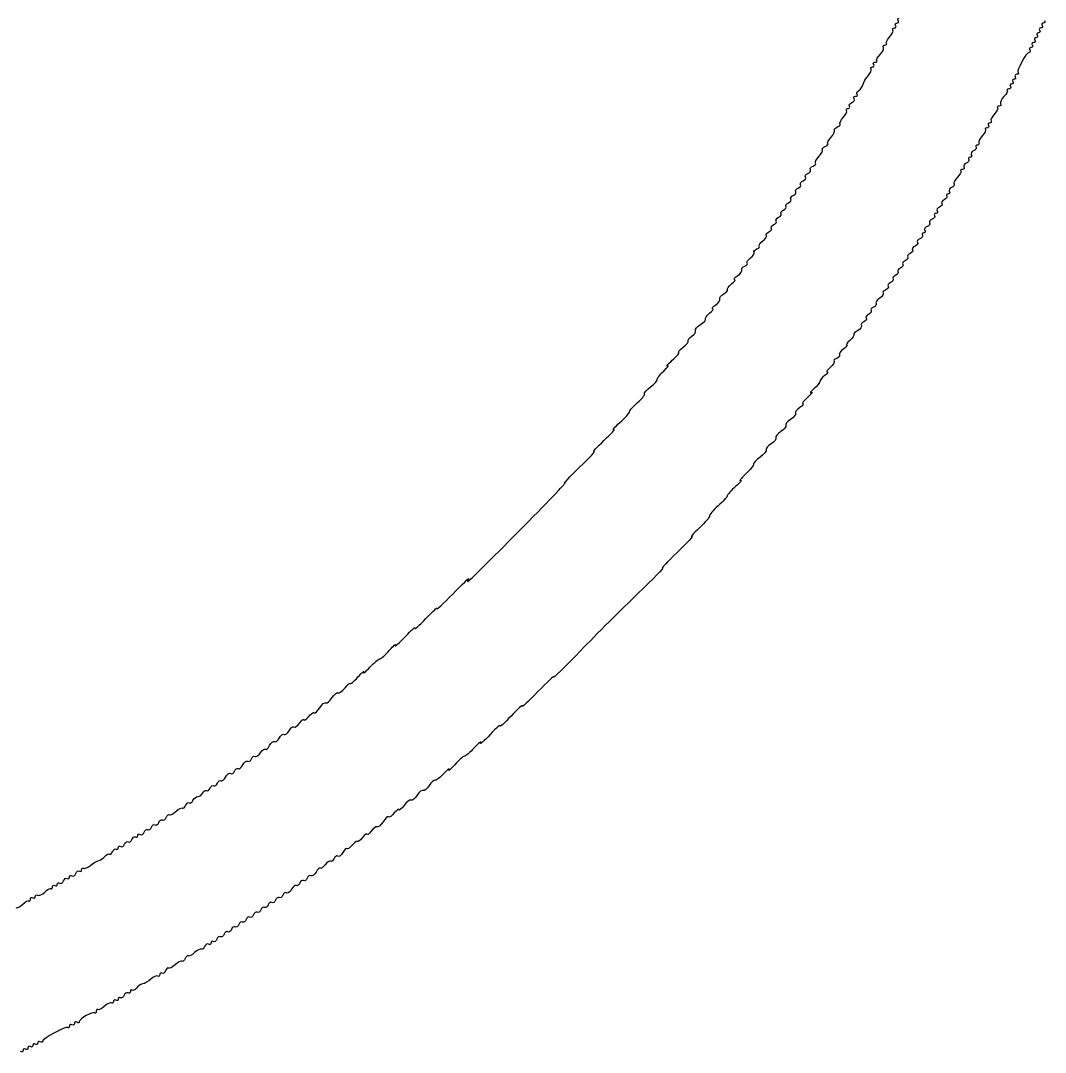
# Model space of a CAD drawing. Extents: x 13 to 550, y 14 to 551.
# Drawn here: x 403.9 to 522.3, y 42.7 to 162 of the extents above; entities that cross this region are included whole.
import ezdxf

# ---------------------------------------------------------------- set-up
doc = ezdxf.new("R2010")
doc.units = 0
doc.layers.get('0').update_dxf_attribs({"linetype": 'CONTINUOUS'})

msp = doc.modelspace()

# ---------------------------------------------------------------- linework, layer by layer
at = {"color": 7}
for points in [[(504.728028, 160.90931), (504.646636, 161.041024), (504.722102, 161.148804), (504.895556, 161.148804)], [(504.895556, 161.148804), (505.069094, 161.148804), (505.132594, 161.275804), (505.036667, 161.431026)], [(505.036667, 161.431026), (504.940739, 161.586249), (505.004239, 161.713249), (505.177778, 161.713249)], [(505.177778, 161.713249), (505.351316, 161.713249), (505.414816, 161.840249), (505.318889, 161.995471)], [(505.318889, 161.995471), (505.222962, 162.150693), (505.286462, 162.277693), (505.46, 162.277693)], [(521.828748, 161.148889), (521.655209, 161.148889), (521.591709, 161.021889), (521.687637, 160.866667)], [(521.969859, 161.431111), (522.065786, 161.275889), (522.002286, 161.148889), (521.828748, 161.148889)], [(522.11097, 161.713333), (521.937432, 161.713333), (521.873932, 161.586333), (521.969859, 161.431111)], [(522.252081, 161.995556), (522.348008, 161.840333), (522.284508, 161.713333), (522.11097, 161.713333)], [(503.971814, 159.344388), (503.877665, 159.438538), (504.042624, 159.775257), (504.338336, 160.0927)], [(504.338336, 160.0927), (504.634077, 160.410116), (504.809421, 160.777597), (504.728028, 160.90931)], [(521.264303, 160.02), (521.090765, 160.02), (521.027265, 159.893), (521.123192, 159.737778)], [(521.405414, 160.302222), (521.501342, 160.147), (521.437842, 160.02), (521.264303, 160.02)], [(521.546526, 160.584444), (521.372987, 160.584444), (521.309487, 160.457444), (521.405414, 160.302222)], [(521.687637, 160.866667), (521.783564, 160.711444), (521.720064, 160.584444), (521.546526, 160.584444)], [(503.236032, 158.07817), (503.539196, 158.381333), (503.711633, 158.75175), (503.619206, 158.901328)], [(503.619206, 158.901328), (503.52675, 159.050877), (503.606788, 159.173249), (503.797034, 159.173249)], [(503.797034, 159.173249), (503.987308, 159.173249), (504.065935, 159.250267), (503.971814, 159.344388)], [(520.699859, 158.891111), (520.52632, 158.891111), (520.46282, 158.764111), (520.558748, 158.608889)], [(520.84097, 159.173333), (520.936897, 159.018111), (520.873397, 158.891111), (520.699859, 158.891111)], [(520.982081, 159.455556), (520.808543, 159.455556), (520.745043, 159.328556), (520.84097, 159.173333)], [(521.123192, 159.737778), (521.21912, 159.582556), (521.15562, 159.455556), (520.982081, 159.455556)], [(502.849444, 157.362313), (502.758908, 157.452878), (502.932869, 157.775007), (503.236032, 158.07817)], [(520.486273, 158.326667), (520.141002, 158.326667), (518.976666, 156.192841), (519.200045, 155.969462)], [(520.558748, 158.608889), (520.654675, 158.453667), (520.62205, 158.326667), (520.486273, 158.326667)], [(501.851902, 155.606637), (502.118178, 155.907853), (502.269421, 156.262042), (502.188028, 156.393755)], [(502.188028, 156.393755), (502.106636, 156.525468), (502.182102, 156.633249), (502.355556, 156.633249)], [(502.355556, 156.633249), (502.529094, 156.633249), (502.592594, 156.760249), (502.496667, 156.915471)], [(502.496667, 156.915471), (502.400739, 157.070693), (502.47804, 157.197693), (502.668145, 157.197693)], [(502.668145, 157.197693), (502.858419, 157.197693), (502.939981, 157.271776), (502.849444, 157.362313)], [(501.2817, 154.646686), (501.329057, 154.873452), (501.585625, 155.305421), (501.851902, 155.606637)], [(518.724303, 155.222222), (518.550765, 155.222222), (518.487265, 155.095222), (518.583192, 154.94)], [(518.865414, 155.504444), (518.961342, 155.349222), (518.897842, 155.222222), (518.724303, 155.222222)], [(519.036893, 155.786667), (518.846647, 155.786667), (518.769487, 155.659667), (518.865414, 155.504444)], [(519.200045, 155.969462), (519.300573, 155.868906), (519.227139, 155.786667), (519.036893, 155.786667)], [(500.792214, 153.924226), (501.014097, 154.094801), (501.234371, 154.419893), (501.2817, 154.646686)], [(518.129492, 154.093333), (517.939218, 154.093333), (517.857655, 154.01925), (517.948192, 153.928713)], [(518.30097, 154.375556), (518.396897, 154.220333), (518.319597, 154.093333), (518.129492, 154.093333)], [(518.442081, 154.657778), (518.268543, 154.657778), (518.205043, 154.530778), (518.30097, 154.375556)], [(518.583192, 154.94), (518.67912, 154.784778), (518.61562, 154.657778), (518.442081, 154.657778)], [(499.976168, 152.509474), (500.217948, 152.60224), (500.336735, 152.806061), (500.240131, 152.962356)], [(500.240131, 152.962356), (500.143498, 153.118679), (500.220093, 153.246582), (500.410367, 153.246582)], [(500.410367, 153.246582), (500.600641, 153.246582), (500.673596, 153.329273), (500.572532, 153.430337)], [(500.572532, 153.430337), (500.471468, 153.531401), (500.56971, 153.753651), (500.792214, 153.924226)], [(517.561604, 153.212856), (517.258441, 152.909693), (517.086003, 152.539277), (517.178431, 152.389699)], [(517.948192, 153.928713), (518.038729, 153.838148), (517.864767, 153.51602), (517.561604, 153.212856)], [(498.976114, 150.779367), (499.271854, 151.096782), (499.447199, 151.464264), (499.365806, 151.595977)], [(499.365806, 151.595977), (499.284413, 151.72769), (499.35988, 151.835471), (499.533333, 151.835471)], [(499.533333, 151.835471), (499.706872, 151.835471), (499.778613, 151.94915), (499.692732, 152.088116)], [(499.692732, 152.088116), (499.606852, 152.227082), (499.734388, 152.416679), (499.976168, 152.509474)], [(516.825823, 151.946638), (516.919972, 151.852489), (516.755013, 151.51577), (516.459301, 151.198326)], [(517.000603, 152.117778), (516.810329, 152.117778), (516.731702, 152.040759), (516.825823, 151.946638)], [(517.178431, 152.389699), (517.270887, 152.240149), (517.190849, 152.117778), (517.000603, 152.117778)], [(498.602931, 150.037715), (498.512451, 150.128196), (498.680401, 150.461924), (498.976114, 150.779367)], [(516.069608, 150.381716), (516.151001, 150.250003), (516.075535, 150.142222), (515.902081, 150.142222)], [(516.459301, 151.198326), (516.16356, 150.880911), (515.988215, 150.513429), (516.069608, 150.381716)], [(497.565003, 148.521589), (497.860743, 148.839005), (498.044329, 149.193194), (497.972983, 149.308651)], [(497.972983, 149.308651), (497.901609, 149.42408), (498.051187, 149.598352), (498.305356, 149.695888)], [(498.305356, 149.695888), (498.559497, 149.793396), (498.693412, 149.947235), (498.602931, 150.037715)], [(515.414712, 149.406638), (515.508861, 149.312489), (515.343902, 148.97577), (515.04819, 148.658326)], [(515.589492, 149.577778), (515.399218, 149.577778), (515.32059, 149.500759), (515.414712, 149.406638)], [(515.76097, 149.86), (515.856897, 149.704778), (515.779597, 149.577778), (515.589492, 149.577778)], [(515.902081, 150.142222), (515.728543, 150.142222), (515.665043, 150.015222), (515.76097, 149.86)], [(497.19182, 147.779938), (497.10134, 147.870418), (497.26929, 148.204146), (497.565003, 148.521589)], [(515.04819, 148.658326), (514.752449, 148.340911), (514.577104, 147.973429), (514.658497, 147.841716)], [(496.153892, 146.263812), (496.449632, 146.581227), (496.633218, 146.935416), (496.561872, 147.050873)], [(496.561872, 147.050873), (496.490498, 147.166302), (496.640076, 147.340574), (496.894245, 147.43811)], [(496.894245, 147.43811), (497.148386, 147.535618), (497.282301, 147.689457), (497.19182, 147.779938)], [(514.048135, 146.928219), (513.806355, 146.835453), (513.687568, 146.631632), (513.784173, 146.475337)], [(514.331571, 147.349577), (514.417451, 147.210611), (514.289915, 147.021014), (514.048135, 146.928219)], [(514.49097, 147.602222), (514.317432, 147.602222), (514.245691, 147.488543), (514.331571, 147.349577)], [(514.658497, 147.841716), (514.73989, 147.710003), (514.664424, 147.602222), (514.49097, 147.602222)], [(495.780709, 145.52216), (495.690229, 145.61264), (495.858179, 145.946368), (496.153892, 146.263812)], [(513.484904, 145.938466), (513.570784, 145.7995), (513.443248, 145.609903), (513.201468, 145.517108)], [(513.644303, 146.191111), (513.470765, 146.191111), (513.399024, 146.077432), (513.484904, 145.938466)], [(513.784173, 146.475337), (513.880806, 146.319014), (513.817842, 146.191111), (513.644303, 146.191111)], [(494.896168, 144.32503), (495.137948, 144.417796), (495.264948, 144.608296), (495.17839, 144.748363)], [(495.17839, 144.748363), (495.091833, 144.888402), (495.228965, 145.082796), (495.483134, 145.180332)], [(495.483134, 145.180332), (495.737275, 145.27784), (495.87119, 145.431679), (495.780709, 145.52216)], [(512.58597, 144.61538), (512.676507, 144.524815), (512.502545, 144.202686), (512.199382, 143.899523)], [(512.76727, 144.78), (512.576995, 144.78), (512.495433, 144.705917), (512.58597, 144.61538)], [(512.937506, 145.064226), (513.034139, 144.907903), (512.957544, 144.78), (512.76727, 144.78)], [(513.201468, 145.517108), (512.959689, 145.424342), (512.840901, 145.220521), (512.937506, 145.064226)], [(494.049502, 143.05503), (493.962944, 143.195068), (494.089944, 143.385568), (494.331724, 143.478363)], [(494.331724, 143.478363), (494.573504, 143.571129), (494.700504, 143.761629), (494.613946, 143.901696)], [(494.613946, 143.901696), (494.527388, 144.041735), (494.654388, 144.232235), (494.896168, 144.32503)], [(512.199382, 143.899523), (511.896219, 143.59636), (511.715568, 143.239236), (511.797949, 143.105942)], [(493.202835, 141.78503), (493.444615, 141.877796), (493.571615, 142.068296), (493.485057, 142.208363)], [(493.485057, 142.208363), (493.3985, 142.348402), (493.5255, 142.538902), (493.767279, 142.631696)], [(493.767279, 142.631696), (494.009059, 142.724463), (494.136059, 142.914963), (494.049502, 143.05503)], [(511.244173, 142.242004), (511.340806, 142.085681), (511.277842, 141.957778), (511.104303, 141.957778)], [(511.508135, 142.694886), (511.266355, 142.602119), (511.147568, 142.398298), (511.244173, 142.242004)], [(511.797949, 143.105942), (511.88033, 142.972649), (511.749915, 142.78768), (511.508135, 142.694886)], [(492.356168, 140.51503), (492.269611, 140.655068), (492.396611, 140.845568), (492.63839, 140.938363)], [(492.63839, 140.938363), (492.88017, 141.031129), (493.00717, 141.221629), (492.920613, 141.361696)], [(492.920613, 141.361696), (492.834055, 141.501735), (492.961055, 141.692235), (493.202835, 141.78503)], [(510.379246, 140.860441), (510.465804, 140.720403), (510.338804, 140.529903), (510.097024, 140.437108)], [(510.661468, 141.283775), (510.419689, 141.191008), (510.292689, 141.000508), (510.379246, 140.860441)], [(510.944904, 141.705132), (511.030784, 141.566166), (510.903248, 141.376569), (510.661468, 141.283775)], [(511.104303, 141.957778), (510.930765, 141.957778), (510.859024, 141.844099), (510.944904, 141.705132)], [(491.509502, 139.24503), (491.751281, 139.337796), (491.878281, 139.528296), (491.791724, 139.668363)], [(491.791724, 139.668363), (491.705166, 139.808402), (491.832166, 139.998902), (492.073946, 140.091696)], [(492.073946, 140.091696), (492.315726, 140.184463), (492.442726, 140.374963), (492.356168, 140.51503)], [(509.693192, 139.7), (509.519654, 139.7), (509.447913, 139.586321), (509.533793, 139.447355)], [(509.833062, 139.984226), (509.929694, 139.827903), (509.866731, 139.7), (509.693192, 139.7)], [(510.097024, 140.437108), (509.855244, 140.344342), (509.736457, 140.140521), (509.833062, 139.984226)], [(490.945057, 138.398363), (491.186837, 138.491129), (491.313837, 138.681629), (491.227279, 138.821696)], [(491.227279, 138.821696), (491.140722, 138.961735), (491.267722, 139.152235), (491.509502, 139.24503)], [(508.968135, 138.602664), (509.054693, 138.462625), (508.927693, 138.272125), (508.685913, 138.17933)], [(509.250357, 139.025997), (509.008578, 138.93323), (508.881578, 138.74273), (508.968135, 138.602664)], [(509.533793, 139.447355), (509.619673, 139.308388), (509.492137, 139.118792), (509.250357, 139.025997)], [(490.085239, 137.149642), (490.005906, 137.277997), (490.138833, 137.458902), (490.380613, 137.551696)], [(490.380613, 137.551696), (490.622392, 137.644463), (490.749392, 137.834963), (490.662835, 137.97503)], [(490.662835, 137.97503), (490.576277, 138.115068), (490.703277, 138.305568), (490.945057, 138.398363)], [(508.282081, 137.442222), (508.108543, 137.442222), (508.036802, 137.328543), (508.122682, 137.189577)], [(508.42195, 137.726448), (508.518583, 137.570125), (508.45562, 137.442222), (508.282081, 137.442222)], [(508.685913, 138.17933), (508.444133, 138.086564), (508.325346, 137.882743), (508.42195, 137.726448)], [(489.274414, 135.941788), (489.17558, 136.04065), (489.350022, 136.300351), (489.662075, 136.518904)], [(489.662075, 136.518904), (489.974128, 136.737485), (490.164543, 137.021316), (490.085239, 137.149642)], [(507.557024, 136.344886), (507.643582, 136.204847), (507.516582, 136.014347), (507.274802, 135.921552)], [(507.839246, 136.768219), (507.597466, 136.675453), (507.470466, 136.484953), (507.557024, 136.344886)], [(508.122682, 137.189577), (508.208562, 137.050611), (508.081026, 136.861014), (507.839246, 136.768219)], [(488.250964, 134.543348), (488.563017, 134.76193), (488.753432, 135.04576), (488.674128, 135.174087)], [(488.674128, 135.174087), (488.594795, 135.302442), (488.737854, 135.487241), (488.992023, 135.584777)], [(488.992023, 135.584777), (489.246164, 135.682284), (489.373249, 135.842954), (489.274414, 135.941788)], [(506.710357, 135.074886), (506.468578, 134.982119), (506.341578, 134.791619), (506.428135, 134.651552)], [(506.99258, 135.498219), (507.079137, 135.35818), (506.952137, 135.16768), (506.710357, 135.074886)], [(507.274802, 135.921552), (507.033022, 135.828786), (506.906022, 135.638286), (506.99258, 135.498219)], [(487.580912, 133.609221), (487.835053, 133.706729), (487.962138, 133.867398), (487.863303, 133.966232)], [(487.863303, 133.966232), (487.764469, 134.065095), (487.938911, 134.324796), (488.250964, 134.543348)], [(505.863691, 133.804886), (505.950248, 133.664847), (505.823248, 133.474347), (505.581468, 133.381552)], [(506.145913, 134.228219), (505.904133, 134.135453), (505.777133, 133.944953), (505.863691, 133.804886)], [(506.428135, 134.651552), (506.514693, 134.511514), (506.387693, 134.321014), (506.145913, 134.228219)], [(486.417761, 132.070517), (486.2668, 132.075597), (486.427639, 132.279108), (486.775252, 132.522553)], [(486.775252, 132.522553), (487.122837, 132.766026), (487.342321, 133.070205), (487.263017, 133.198531)], [(487.263017, 133.198531), (487.183684, 133.326886), (487.326742, 133.511685), (487.580912, 133.609221)], [(505.017024, 132.534886), (504.775244, 132.442119), (504.648244, 132.251619), (504.734802, 132.111552)], [(505.299246, 132.958219), (505.385804, 132.81818), (505.258804, 132.62768), (505.017024, 132.534886)], [(505.581468, 133.381552), (505.339689, 133.288786), (505.212689, 133.098286), (505.299246, 132.958219)], [(485.599514, 130.867827), (485.515214, 130.952127), (485.726571, 131.255093), (486.069217, 131.541125)], [(486.069217, 131.541125), (486.411863, 131.827129), (486.568722, 132.065353), (486.417761, 132.070517)], [(504.45258, 131.688219), (504.2108, 131.595453), (504.0838, 131.404953), (504.170357, 131.264886)], [(504.734802, 132.111552), (504.821359, 131.971514), (504.694359, 131.781014), (504.45258, 131.688219)], [(484.713478, 129.827274), (484.628924, 129.964095), (484.828173, 130.219704), (485.156256, 130.395274)], [(485.156256, 130.395274), (485.484339, 130.570873), (485.683814, 130.783499), (485.599514, 130.867827)], [(503.583222, 130.475905), (503.682056, 130.377043), (503.507615, 130.117342), (503.195562, 129.898789)], [(503.865614, 130.832916), (503.611473, 130.735409), (503.484388, 130.57474), (503.583222, 130.475905)], [(504.170357, 131.264886), (504.256915, 131.124847), (504.119783, 130.930452), (503.865614, 130.832916)], [(483.877761, 128.683851), (483.7268, 128.688931), (483.887639, 128.892441), (484.235252, 129.135886)], [(484.235252, 129.135886), (484.582837, 129.379359), (484.798031, 129.690481), (484.713478, 129.827274)], [(502.772398, 129.268051), (502.85173, 129.139696), (502.718804, 128.958792), (502.477024, 128.865997)], [(503.195562, 129.898789), (502.883509, 129.680208), (502.693093, 129.396377), (502.772398, 129.268051)], [(483.059825, 127.480822), (482.975356, 127.565319), (483.186571, 127.868426), (483.529217, 128.154458)], [(483.529217, 128.154458), (483.871863, 128.440462), (484.028722, 128.678686), (483.877761, 128.683851)], [(501.91258, 128.01933), (501.6708, 127.926564), (501.5438, 127.736064), (501.630357, 127.595997)], [(502.194802, 128.442664), (502.281359, 128.302625), (502.154359, 128.112125), (501.91258, 128.01933)], [(502.477024, 128.865997), (502.235244, 128.77323), (502.108244, 128.58273), (502.194802, 128.442664)], [(481.901585, 126.141678), (481.822704, 126.269298), (482.085622, 126.588266), (482.485785, 126.850479)], [(482.485785, 126.850479), (482.885976, 127.112691), (483.144294, 127.396353), (483.059825, 127.480822)], [(501.075424, 126.733921), (501.167231, 126.585387), (500.973908, 126.320211), (500.645825, 126.144641)], [(501.348135, 127.172664), (501.106355, 127.079897), (500.983645, 126.882454), (501.075424, 126.733921)], [(501.630357, 127.595997), (501.716915, 127.455958), (501.589915, 127.265458), (501.348135, 127.172664)], [(481.064429, 124.960662), (480.979649, 125.04547), (481.165577, 125.293684), (481.47763, 125.512237)], [(481.47763, 125.512237), (481.789684, 125.730818), (481.980466, 126.014057), (481.901585, 126.141678)], [(500.202567, 125.672088), (500.286867, 125.587788), (500.07551, 125.284823), (499.732864, 124.99879)], [(500.645825, 126.144641), (500.317742, 125.969042), (500.118267, 125.756416), (500.202567, 125.672088)], [(479.951373, 123.60179), (479.814043, 123.607999), (480.042982, 123.881727), (480.460135, 124.209866)], [(480.460135, 124.209866), (480.877287, 124.538006), (481.149237, 124.875854), (481.064429, 124.960662)], [(499.38432, 124.469398), (499.535281, 124.464318), (499.374442, 124.260808), (499.026829, 124.017363)], [(499.732864, 124.99879), (499.390218, 124.712786), (499.233359, 124.474563), (499.38432, 124.469398)], [(479.213333, 122.717899), (479.756611, 123.197733), (480.08873, 123.595469), (479.951373, 123.60179)], [(498.221169, 122.930694), (497.967028, 122.833186), (497.835343, 122.677118), (497.928561, 122.583871)], [(498.539064, 123.341384), (498.618397, 123.213029), (498.475339, 123.02823), (498.221169, 122.930694)], [(499.026829, 124.017363), (498.679244, 123.77389), (498.45976, 123.46971), (498.539064, 123.341384)], [(478.225556, 121.468727), (478.691222, 121.89714), (478.881722, 122.15718), (478.648889, 122.046577)], [(478.648889, 122.046577), (478.416056, 121.936002), (478.670056, 122.238093), (479.213333, 122.717899)], [(497.475087, 121.894346), (497.132441, 121.608342), (496.971602, 121.370118), (497.11768, 121.364954)], [(497.928561, 122.583871), (498.021808, 122.490653), (497.817733, 122.180378), (497.475087, 121.894346)], [(477.447187, 120.464975), (477.409623, 120.588617), (477.759889, 121.040313), (478.225556, 121.468727)], [(496.835458, 120.954969), (496.534158, 120.734638), (496.287637, 120.431475), (496.287637, 120.28122)], [(497.11768, 121.364954), (497.263787, 121.359874), (497.136872, 121.1753), (496.835458, 120.954969)], [(475.979603, 118.796308), (475.907693, 118.912696), (476.223838, 119.285173), (476.682167, 119.624038)], [(476.682167, 119.624038), (477.140496, 119.962902), (477.48475, 120.341305), (477.447187, 120.464975)], [(495.582081, 119.390301), (495.194026, 119.050534), (495.067026, 118.859667), (495.299859, 118.966149)], [(496.287637, 120.28122), (496.287637, 120.130993), (495.970137, 119.730068), (495.582081, 119.390301)], [(475.192429, 117.812256), (475.697324, 118.237113), (476.051541, 118.67992), (475.979603, 118.796308)], [(494.876526, 118.433342), (494.410859, 118.033828), (494.153359, 117.702386), (494.30432, 117.696827)], [(495.299859, 118.966149), (495.532692, 119.072604), (495.342192, 118.832856), (494.876526, 118.433342)], [(474.274444, 116.770094), (474.274444, 116.918458), (474.687533, 117.387426), (475.192429, 117.812256)], [(493.946829, 117.244029), (493.599244, 117.000556), (493.379393, 116.69697), (493.458274, 116.569349)], [(494.30432, 117.696827), (494.455281, 117.691182), (494.294442, 117.487474), (493.946829, 117.244029)], [(473.145556, 115.513048), (473.766444, 116.056071), (474.274444, 116.621758), (474.274444, 116.770094)], [(492.88954, 115.870708), (492.497872, 115.614055), (492.243872, 115.296555), (492.325096, 115.165152)], [(493.458274, 116.569349), (493.537155, 116.441728), (493.281236, 116.127332), (492.88954, 115.870708)], [(471.311111, 113.431122), (472.164833, 114.239802), (472.672833, 114.81689), (472.44, 114.713568)], [(472.44, 114.713568), (472.207167, 114.610275), (472.524667, 114.970024), (473.145556, 115.513048)], [(492.325096, 115.165152), (492.406347, 115.033721), (492.152347, 114.716221), (491.760651, 114.459597)], [(470.182222, 112.16053), (469.949389, 112.050717), (470.457389, 112.622471), (471.311111, 113.431122)], [(491.196207, 113.754041), (491.277458, 113.62261), (491.023458, 113.30511), (490.631762, 113.048486)], [(491.760651, 114.459597), (491.368983, 114.202944), (491.114983, 113.885444), (491.196207, 113.754041)], [(468.488889, 110.332802), (469.653056, 111.44789), (470.415056, 112.270371), (470.182222, 112.16053)], [(490.058682, 112.356928), (490.135136, 112.233202), (489.822688, 111.854742), (489.364359, 111.515878)], [(490.631762, 113.048486), (490.240094, 112.791833), (489.9822, 112.480654), (490.058682, 112.356928)], [(489.364359, 111.515878), (488.90603, 111.177014), (488.561775, 110.803182), (488.599339, 110.685157)], [(466.795556, 108.51848), (466.562722, 108.401273), (467.324722, 109.217714), (468.488889, 110.332802)], [(488.599339, 110.685157), (488.636903, 110.567103), (488.223137, 110.051342), (487.679859, 109.539024)], [(461.433333, 102.908298), (464.615389, 106.111125), (467.028389, 108.635687), (466.795556, 108.51848)], [(487.115414, 108.796413), (487.348248, 108.900299), (487.094248, 108.602724), (486.55097, 108.13511)], [(487.679859, 109.539024), (487.136581, 109.026706), (486.882581, 108.692527), (487.115414, 108.796413)], [(486.55097, 108.13511), (486.007692, 107.667524), (485.563192, 107.172816), (485.563192, 107.035798)], [(485.563192, 107.035798), (485.563192, 106.89875), (485.090329, 106.371475), (484.512394, 105.864039)], [(484.512394, 105.864039), (483.93446, 105.356604), (483.48996, 104.84104), (483.524616, 104.71833)], [(483.524616, 104.71833), (483.559273, 104.59562), (483.016137, 103.961833), (482.317637, 103.3099)], [(455.560571, 97.084698), (455.608521, 97.084868), (458.251278, 99.705499), (461.433333, 102.908298)], [(482.317637, 103.3099), (481.619137, 102.657995), (481.238137, 102.216063), (481.47097, 102.327851)], [(481.47097, 102.327851), (481.703803, 102.439639), (480.941803, 101.614901), (479.777637, 100.4951)], [(479.777637, 100.4951), (478.61347, 99.375299), (477.85147, 98.553129), (478.084303, 98.668022)], [(478.084303, 98.668022), (478.317137, 98.782942), (477.026139, 97.455567), (475.215402, 95.71832)], [(453.829335, 95.673249), (454.944424, 96.837415), (455.770488, 97.631165), (455.66505, 97.437138)], [(455.66505, 97.437138), (455.559612, 97.24311), (455.512593, 97.084501), (455.560571, 97.084698)], [(451.991081, 93.979915), (451.887054, 93.747082), (452.714247, 94.509082), (453.829335, 95.673249)], [(475.215402, 95.71832), (473.404692, 93.981044), (470.428941, 91.00597), (468.602653, 89.107038)], [(450.719952, 92.851026), (451.5231, 93.704749), (452.095108, 94.212749), (451.991081, 93.979915)], [(448.316124, 90.73436), (449.04056, 91.510471), (449.549238, 91.954971), (449.446481, 91.722138)], [(449.446481, 91.722138), (449.343724, 91.489304), (449.916804, 91.997304), (450.719952, 92.851026)], [(447.184328, 89.746582), (447.082362, 89.513749), (447.59166, 89.958249), (448.316124, 90.73436)], [(446.519554, 89.182138), (446.987168, 89.725415), (447.286324, 89.979415), (447.184328, 89.746582)], [(445.425971, 88.19436), (445.559829, 88.19436), (446.051968, 88.63886), (446.519554, 89.182138)], [(468.602653, 89.107038), (466.776364, 87.208106), (465.376824, 85.844944), (465.492564, 86.077778)], [(443.525402, 86.642138), (443.414122, 86.409304), (443.741471, 86.663304), (444.25283, 87.206582)], [(444.25283, 87.206582), (444.764188, 87.74986), (445.292113, 88.19436), (445.425971, 88.19436)], [(441.971458, 85.339654), (441.977667, 85.202296), (442.375516, 85.534415), (442.85535, 86.077693)], [(442.85535, 86.077693), (443.335156, 86.620971), (443.63671, 86.874971), (443.525402, 86.642138)], [(465.492564, 86.077778), (465.608303, 86.310611), (464.786782, 85.548611), (463.666981, 84.384444)], [(440.557158, 84.23814), (440.682973, 84.160388), (441.050087, 84.432592), (441.37295, 84.843056)], [(441.37295, 84.843056), (441.69584, 85.25352), (441.965165, 85.476983), (441.971458, 85.339654)], [(439.156263, 83.10293), (439.287666, 83.021706), (439.605166, 83.275706), (439.861819, 83.667374)], [(439.861819, 83.667374), (440.118444, 84.05907), (440.431343, 84.315893), (440.557158, 84.23814)], [(463.666981, 84.384444), (462.54718, 83.220278), (461.722047, 82.458278), (461.833355, 82.691111)], [(437.810204, 81.94898), (437.894674, 81.86451), (438.178335, 82.122828), (438.440548, 82.52302)], [(438.440548, 82.52302), (438.70276, 82.923182), (439.024832, 83.184182), (439.156263, 83.10293)], [(461.833355, 82.691111), (461.944664, 82.923944), (461.37861, 82.415944), (460.575462, 81.562222)], [(436.15514, 80.773552), (436.398585, 81.121137), (436.602011, 81.282004), (436.607176, 81.131043)], [(436.607176, 81.131043), (436.612256, 80.980082), (436.850564, 81.13697), (437.136568, 81.479588)], [(437.136568, 81.479588), (437.4226, 81.822234), (437.725707, 82.033449), (437.810204, 81.94898)], [(460.575462, 81.562222), (459.772314, 80.7085), (459.20056, 80.2005), (459.304926, 80.433333)], [(434.904444, 79.868804), (435.075245, 80.187941), (435.326931, 80.37988), (435.463752, 80.295327)], [(435.463752, 80.295327), (435.600546, 80.210773), (435.911667, 80.425967), (436.15514, 80.773552)], [(459.304926, 80.433333), (459.409292, 80.666167), (458.898244, 80.221667), (458.169292, 79.445556)], [(433.211111, 78.598804), (433.350755, 78.512501), (433.604755, 78.703001), (433.775556, 79.022138)], [(433.775556, 79.022138), (433.946356, 79.341274), (434.200356, 79.531774), (434.34, 79.445471)], [(434.34, 79.445471), (434.479644, 79.359167), (434.733644, 79.549667), (434.904444, 79.868804)], [(458.169292, 79.445556), (457.44034, 78.669444), (456.934824, 78.224944), (457.045907, 78.457778)], [(431.594345, 77.322285), (431.812898, 77.634338), (432.065317, 77.816089), (432.155233, 77.726173)], [(432.155233, 77.726173), (432.245149, 77.636257), (432.462376, 77.831132), (432.637974, 78.159215)], [(432.637974, 78.159215), (432.813545, 78.487298), (433.071468, 78.685108), (433.211111, 78.598804)], [(456.31814, 77.893333), (455.806782, 77.350056), (455.278857, 76.905556), (455.144999, 76.905556)], [(457.045907, 78.457778), (457.156989, 78.690611), (456.829499, 78.436611), (456.31814, 77.893333)], [(429.542222, 75.917693), (429.713023, 76.23683), (429.974276, 76.422843), (430.12281, 76.331036)], [(430.12281, 76.331036), (430.271343, 76.239257), (430.468786, 76.361967), (430.561552, 76.603747)], [(430.561552, 76.603747), (430.654347, 76.845527), (430.835252, 76.978454), (430.963606, 76.899121)], [(430.963606, 76.899121), (431.091933, 76.819816), (431.375764, 77.010232), (431.594345, 77.322285)], [(455.144999, 76.905556), (455.011141, 76.905556), (454.519002, 76.461056), (454.051416, 75.917778)], [(428.147254, 74.919925), (428.295788, 74.828146), (428.49323, 74.950856), (428.585997, 75.192636)], [(428.585997, 75.192636), (428.678792, 75.434416), (428.86201, 75.565903), (428.993187, 75.484821)], [(428.993187, 75.484821), (429.124364, 75.403766), (429.371421, 75.598556), (429.542222, 75.917693)], [(453.388871, 75.353333), (453.49208, 75.586167), (453.225972, 75.395667), (452.797559, 74.93)], [(454.051416, 75.917778), (453.583802, 75.3745), (453.285662, 75.1205), (453.388871, 75.353333)], [(426.610441, 73.781525), (426.703236, 74.023305), (426.886455, 74.154792), (427.017632, 74.07371)], [(427.017632, 74.07371), (427.148808, 73.992655), (427.395866, 74.187445), (427.566667, 74.506582)], [(427.566667, 74.506582), (427.737468, 74.825719), (427.998721, 75.011732), (428.147254, 74.919925)], [(451.792368, 74.152111), (451.667908, 74.189929), (451.359298, 73.905279), (451.10654, 73.519538)], [(452.797559, 74.93), (452.369146, 74.464333), (451.9168, 74.114293), (451.792368, 74.152111)], [(424.923994, 72.670529), (425.012979, 72.902459), (425.200403, 73.021416), (425.340441, 72.934858)], [(425.340441, 72.934858), (425.480508, 72.848301), (425.671008, 72.975301), (425.763775, 73.21708)], [(425.763775, 73.21708), (425.856569, 73.45886), (426.047069, 73.58586), (426.187108, 73.499303)], [(426.187108, 73.499303), (426.327175, 73.412745), (426.517675, 73.539745), (426.610441, 73.781525)], [(450.40804, 72.965874), (450.276637, 73.047098), (449.959137, 72.793098), (449.702484, 72.40143)], [(451.10654, 73.519538), (450.85381, 73.133797), (450.539471, 72.884623), (450.40804, 72.965874)], [(422.932916, 71.219004), (423.030452, 71.473173), (423.224847, 71.610305), (423.364886, 71.523747)], [(423.364886, 71.523747), (423.504953, 71.43719), (423.695735, 71.564923), (423.788868, 71.807578)], [(423.788868, 71.807578), (423.881973, 72.050261), (424.139078, 72.248804), (424.360171, 72.248804)], [(424.360171, 72.248804), (424.581264, 72.248804), (424.834981, 72.43857), (424.923994, 72.670529)], [(449.007145, 71.830664), (448.881331, 71.908416), (448.514216, 71.636213), (448.191354, 71.225749)], [(449.702484, 72.40143), (449.44586, 72.009734), (449.13296, 71.752912), (449.007145, 71.830664)], [(421.062376, 70.140266), (421.177833, 70.06892), (421.532022, 70.252505), (421.849437, 70.548246)], [(421.849437, 70.548246), (422.166881, 70.843958), (422.500608, 71.011909), (422.591089, 70.921428)], [(422.591089, 70.921428), (422.681569, 70.830948), (422.835409, 70.964862), (422.932916, 71.219004)], [(447.594905, 70.72915), (447.589825, 70.866508), (447.351517, 70.698529), (447.065513, 70.355883)], [(448.191354, 71.225749), (447.868463, 70.815285), (447.60007, 70.591821), (447.594905, 70.72915)], [(419.413775, 68.983747), (419.553842, 68.89719), (419.744342, 69.02419), (419.837108, 69.265969)], [(419.837108, 69.265969), (419.929903, 69.507749), (420.120403, 69.634749), (420.260441, 69.548192)], [(420.260441, 69.548192), (420.400508, 69.461634), (420.591008, 69.588634), (420.683775, 69.830414)], [(420.683775, 69.830414), (420.776569, 70.072194), (420.946947, 70.21164), (421.062376, 70.140266)], [(445.761533, 69.312451), (445.499321, 68.912288), (445.180353, 68.64937), (445.052732, 68.728251)], [(446.391877, 69.886491), (446.307408, 69.97096), (446.023746, 69.712642), (445.761533, 69.312451)], [(447.065513, 70.355883), (446.779481, 70.013237), (446.476374, 69.802022), (446.391877, 69.886491)], [(417.690893, 67.873118), (417.847187, 67.776513), (418.051008, 67.895414), (418.143775, 68.13708)], [(418.143775, 68.13708), (418.236569, 68.37886), (418.427069, 68.50586), (418.567108, 68.419303)], [(418.567108, 68.419303), (418.707175, 68.332745), (418.897675, 68.459745), (418.990441, 68.701525)], [(418.990441, 68.701525), (419.083236, 68.943305), (419.273736, 69.070305), (419.413775, 68.983747)], [(443.926016, 67.882206), (443.920936, 68.033166), (443.666852, 67.856806), (443.361572, 67.490396)], [(444.378052, 68.239696), (444.134607, 67.892112), (443.931181, 67.731245), (443.926016, 67.882206)], [(445.052732, 68.728251), (444.925111, 68.807132), (444.621525, 68.587281), (444.378052, 68.239696)], [(415.885997, 66.725969), (415.978792, 66.967749), (416.169292, 67.094749), (416.30933, 67.008192)], [(416.30933, 67.008192), (416.449397, 66.921634), (416.639897, 67.048634), (416.732664, 67.290414)], [(416.732664, 67.290414), (416.825458, 67.532194), (417.015055, 67.65973), (417.154021, 67.57385)], [(417.154021, 67.57385), (417.292988, 67.487969), (417.406667, 67.559738), (417.406667, 67.733249)], [(417.406667, 67.733249), (417.406667, 67.906787), (417.53457, 67.969751), (417.690893, 67.873118)], [(442.797128, 67.067063), (442.792048, 67.200667), (442.553739, 67.02964), (442.267735, 66.686994)], [(443.361572, 67.490396), (443.056292, 67.123959), (442.802292, 66.933459), (442.797128, 67.067063)], [(413.624578, 65.345479), (413.795154, 65.567362), (414.014412, 65.669216), (414.111807, 65.571793)], [(414.111807, 65.571793), (414.20923, 65.474398), (414.368742, 65.60264), (414.46625, 65.856781)], [(414.46625, 65.856781), (414.563786, 66.110951), (414.757277, 66.248619), (414.896244, 66.162738)], [(414.896244, 66.162738), (415.03521, 66.076858), (415.148889, 66.148627), (415.148889, 66.322138)], [(415.148889, 66.322138), (415.148889, 66.495676), (415.276792, 66.55864), (415.433115, 66.462007)], [(415.433115, 66.462007), (415.58941, 66.365402), (415.79323, 66.484302), (415.885997, 66.725969)], [(441.121885, 65.774034), (440.946314, 65.44595), (440.681138, 65.252628), (440.532605, 65.344435)], [(441.594438, 66.217292), (441.51011, 66.301592), (441.297483, 66.102117), (441.121885, 65.774034)], [(442.267735, 66.686994), (441.981703, 66.344348), (441.678737, 66.132992), (441.594438, 66.217292)], [(411.942167, 64.285791), (412.243383, 64.552068), (412.675352, 64.808636), (412.902118, 64.855993)], [(412.902118, 64.855993), (413.128912, 64.903322), (413.454003, 65.123596), (413.624578, 65.345479)], [(439.691808, 64.77635), (439.563482, 64.855654), (439.279651, 64.665239), (439.06107, 64.353186)], [(440.093862, 65.071724), (440.001067, 64.829944), (439.820163, 64.697017), (439.691808, 64.77635)], [(440.532605, 65.344435), (440.384071, 65.436214), (440.186628, 65.313504), (440.093862, 65.071724)], [(409.78867, 63.07534), (409.944965, 62.978736), (410.148786, 63.097636), (410.241552, 63.339303)], [(410.241552, 63.339303), (410.334347, 63.581082), (410.523944, 63.708619), (410.66291, 63.622738)], [(410.66291, 63.622738), (410.801876, 63.536858), (410.915556, 63.608627), (410.915556, 63.782138)], [(410.915556, 63.782138), (410.915556, 63.955676), (411.023336, 64.031058), (411.155049, 63.949665)], [(411.155049, 63.949665), (411.286762, 63.868272), (411.640951, 64.019515), (411.942167, 64.285791)], [(438.01744, 63.516256), (437.84187, 63.188173), (437.576694, 62.99485), (437.42816, 63.086657)], [(438.500181, 63.949298), (438.410265, 64.039214), (438.193039, 63.844339), (438.01744, 63.516256)], [(439.06107, 64.353186), (438.842517, 64.041133), (438.590097, 63.859382), (438.500181, 63.949298)], [(407.811111, 61.947693), (407.966333, 61.851766), (408.093333, 61.915266), (408.093333, 62.088804)], [(408.093333, 62.088804), (408.093333, 62.262343), (408.221236, 62.325306), (408.377559, 62.228674)], [(408.377559, 62.228674), (408.533854, 62.132069), (408.737675, 62.250969), (408.830441, 62.492636)], [(408.830441, 62.492636), (408.923236, 62.734416), (409.112833, 62.861952), (409.251799, 62.776072)], [(409.251799, 62.776072), (409.390765, 62.690192), (409.504444, 62.761961), (409.504444, 62.935471)], [(409.504444, 62.935471), (409.504444, 63.109009), (409.632348, 63.171973), (409.78867, 63.07534)], [(436.142751, 62.249502), (436.049956, 62.007722), (435.866738, 61.876234), (435.735561, 61.957317)], [(436.566084, 62.531724), (436.426017, 62.618281), (436.235517, 62.491281), (436.142751, 62.249502)], [(436.989418, 62.813946), (436.896623, 62.572166), (436.706123, 62.445166), (436.566084, 62.531724)], [(437.42816, 63.086657), (437.279627, 63.178436), (437.082184, 63.055726), (436.989418, 62.813946)], [(405.553333, 60.677693), (405.553333, 60.851232), (405.675705, 60.91761), (405.825254, 60.825154)], [(405.825254, 60.825154), (405.974832, 60.732726), (406.345249, 60.905164), (406.648412, 61.208327)], [(406.648412, 61.208327), (406.951575, 61.51149), (407.273704, 61.685452), (407.364269, 61.594915)], [(407.364269, 61.594915), (407.454806, 61.504378), (407.528889, 61.585884), (407.528889, 61.776215)], [(407.528889, 61.776215), (407.528889, 61.966461), (407.655889, 62.04362), (407.811111, 61.947693)], [(434.605938, 61.111102), (434.457404, 61.20288), (434.259962, 61.08017), (434.167195, 60.83839)], [(435.186526, 61.524444), (435.015725, 61.205308), (434.754472, 61.019295), (434.605938, 61.111102)], [(435.735561, 61.957317), (435.604384, 62.038371), (435.357326, 61.843581), (435.186526, 61.524444)], [(403.285254, 59.414043), (403.434832, 59.321615), (403.805249, 59.494053), (404.108412, 59.797216)], [(404.108412, 59.797216), (404.411575, 60.100379), (404.733704, 60.274341), (404.824269, 60.183804)], [(404.824269, 60.183804), (404.914806, 60.093267), (404.988889, 60.174773), (404.988889, 60.365104)], [(404.988889, 60.365104), (404.988889, 60.55535), (405.115889, 60.632509), (405.271111, 60.536582)], [(405.271111, 60.536582), (405.426333, 60.440655), (405.553333, 60.504155), (405.553333, 60.677693)], [(432.473862, 59.709502), (432.381067, 59.467722), (432.190567, 59.340722), (432.050529, 59.427279)], [(432.897195, 59.991724), (432.757128, 60.078281), (432.566628, 59.951281), (432.473862, 59.709502)], [(433.320529, 60.273946), (433.227734, 60.032166), (433.037234, 59.905166), (432.897195, 59.991724)], [(433.743862, 60.556168), (433.603795, 60.642726), (433.413295, 60.515726), (433.320529, 60.273946)], [(434.167195, 60.83839), (434.074401, 60.596611), (433.883901, 60.469611), (433.743862, 60.556168)], [(430.780529, 58.580613), (430.687734, 58.338833), (430.497234, 58.211833), (430.357195, 58.29839)], [(431.203862, 58.862835), (431.063795, 58.949392), (430.873295, 58.822392), (430.780529, 58.580613)], [(431.627195, 59.145057), (431.534401, 58.903277), (431.343901, 58.776277), (431.203862, 58.862835)], [(432.050529, 59.427279), (431.910462, 59.513837), (431.719962, 59.386837), (431.627195, 59.145057)], [(429.087195, 57.451724), (428.994401, 57.209944), (428.803901, 57.082944), (428.663862, 57.169502)], [(429.510529, 57.733946), (429.370462, 57.820504), (429.179962, 57.693504), (429.087195, 57.451724)], [(429.933862, 58.016168), (429.841067, 57.774388), (429.650567, 57.647388), (429.510529, 57.733946)], [(430.357195, 58.29839), (430.217128, 58.384948), (430.026628, 58.257948), (429.933862, 58.016168)], [(426.970529, 56.040613), (426.830462, 56.12717), (426.639962, 56.00017), (426.547195, 55.75839)], [(427.393862, 56.322835), (427.301067, 56.081055), (427.110567, 55.954055), (426.970529, 56.040613)], [(427.817195, 56.605057), (427.677128, 56.691615), (427.486628, 56.564615), (427.393862, 56.322835)], [(428.240529, 56.887279), (428.147734, 56.6455), (427.957234, 56.5185), (427.817195, 56.605057)], [(428.663862, 57.169502), (428.523795, 57.256059), (428.333295, 57.129059), (428.240529, 56.887279)], [(425.136084, 54.911724), (425.04329, 54.669944), (424.872912, 54.530498), (424.757483, 54.601872)], [(425.588966, 55.175686), (425.432672, 55.272291), (425.228851, 55.153391), (425.136084, 54.911724)], [(425.873192, 55.315556), (425.873192, 55.142017), (425.745289, 55.079053), (425.588966, 55.175686)], [(426.125838, 55.474955), (425.986871, 55.560835), (425.873192, 55.489066), (425.873192, 55.315556)], [(426.547195, 55.75839), (426.454401, 55.516611), (426.264804, 55.389074), (426.125838, 55.474955)], [(423.22877, 53.820709), (423.13829, 53.91119), (422.98445, 53.777275), (422.886942, 53.523134)], [(423.970422, 54.193892), (423.652978, 53.898179), (423.31925, 53.730229), (423.22877, 53.820709)], [(424.757483, 54.601872), (424.642026, 54.673218), (424.287837, 54.489632), (423.970422, 54.193892)], [(421.712644, 52.78278), (421.3952, 52.487068), (421.061473, 52.319118), (420.970992, 52.409598)], [(422.499705, 53.190761), (422.384248, 53.262107), (422.030059, 53.078521), (421.712644, 52.78278)], [(422.886942, 53.523134), (422.789406, 53.268965), (422.615134, 53.119387), (422.499705, 53.190761)], [(419.707032, 51.47914), (419.575319, 51.560532), (419.22113, 51.40929), (418.919914, 51.143013)], [(419.946526, 51.646667), (419.946526, 51.473128), (419.838745, 51.397747), (419.707032, 51.47914)], [(420.199171, 51.806066), (420.060205, 51.891946), (419.946526, 51.820177), (419.946526, 51.646667)], [(420.629165, 52.112023), (420.531629, 51.857854), (420.338137, 51.720186), (420.199171, 51.806066)], [(420.970992, 52.409598), (420.880512, 52.500078), (420.726672, 52.366164), (420.629165, 52.112023)], [(417.959963, 50.572811), (417.73317, 50.525482), (417.408078, 50.305208), (417.237503, 50.083325)], [(418.919914, 51.143013), (418.618698, 50.876736), (418.186729, 50.620168), (417.959963, 50.572811)], [(415.401393, 48.983844), (415.262427, 49.069724), (415.148748, 48.997955), (415.148748, 48.824444)], [(415.822751, 49.267279), (415.729956, 49.0255), (415.540359, 48.897963), (415.401393, 48.983844)], [(416.275633, 49.531242), (416.119338, 49.627846), (415.915517, 49.508946), (415.822751, 49.267279)], [(416.559859, 49.701478), (416.559859, 49.511232), (416.431956, 49.434609), (416.275633, 49.531242)], [(416.743614, 49.863643), (416.64255, 49.964707), (416.559859, 49.891865), (416.559859, 49.701478)], [(417.237503, 50.083325), (417.066928, 49.861442), (416.844678, 49.762579), (416.743614, 49.863643)], [(413.5282, 47.985003), (413.210756, 47.68929), (412.874037, 47.524331), (412.779887, 47.618481)], [(414.34481, 48.374695), (414.213096, 48.456088), (413.845615, 48.280743), (413.5282, 47.985003)], [(414.584303, 48.542222), (414.584303, 48.368684), (414.476523, 48.293302), (414.34481, 48.374695)], [(414.866526, 48.683333), (414.711303, 48.779261), (414.584303, 48.715761), (414.584303, 48.542222)], [(415.148748, 48.824444), (415.148748, 48.650906), (415.021748, 48.587406), (414.866526, 48.683333)], [(412.428041, 47.217753), (412.21104, 47.434754), (410.633192, 46.546177), (410.633192, 46.206946)], [(412.608748, 47.413333), (412.608748, 47.20638), (412.52744, 47.118355), (412.428041, 47.217753)], [(412.779887, 47.618481), (412.685766, 47.712602), (412.608748, 47.621303), (412.608748, 47.413333)], [(409.322665, 45.525351), (409.107584, 45.740433), (406.400564, 44.271466), (406.400141, 43.93946)], [(409.504303, 45.689633), (409.504303, 45.499359), (409.422572, 45.425445), (409.322665, 45.525351)], [(409.786526, 45.861111), (409.631303, 45.957038), (409.504303, 45.879738), (409.504303, 45.689633)], [(410.068748, 46.002222), (410.068748, 45.828684), (409.941748, 45.765184), (409.786526, 45.861111)], [(410.35097, 46.143333), (410.195748, 46.239261), (410.068748, 46.175761), (410.068748, 46.002222)], [(410.633192, 46.206946), (410.633192, 46.076023), (410.506192, 46.047406), (410.35097, 46.143333)], [(404.424303, 43.038889), (404.269081, 43.134816), (404.142081, 43.071316), (404.142081, 42.897778)], [(404.706526, 43.18), (404.706526, 43.006462), (404.579526, 42.942962), (404.424303, 43.038889)], [(404.988748, 43.321111), (404.833526, 43.417038), (404.706526, 43.353538), (404.706526, 43.18)], [(405.27097, 43.462222), (405.27097, 43.288684), (405.14397, 43.225184), (404.988748, 43.321111)], [(405.553192, 43.603333), (405.39797, 43.699261), (405.27097, 43.635761), (405.27097, 43.462222)], [(405.835414, 43.744444), (405.835414, 43.570906), (405.708414, 43.507406), (405.553192, 43.603333)], [(406.117637, 43.885556), (405.962414, 43.981483), (405.835414, 43.917983), (405.835414, 43.744444)], [(406.400141, 43.93946), (406.4, 43.813871), (406.272859, 43.789628), (406.117637, 43.885556)], [(404.142081, 42.897778), (404.142081, 42.724239), (404.015081, 42.660739), (403.859859, 42.756667)]]:
    msp.add_open_spline(points, degree=3, dxfattribs=at)

doc.saveas('drawing.dxf')
